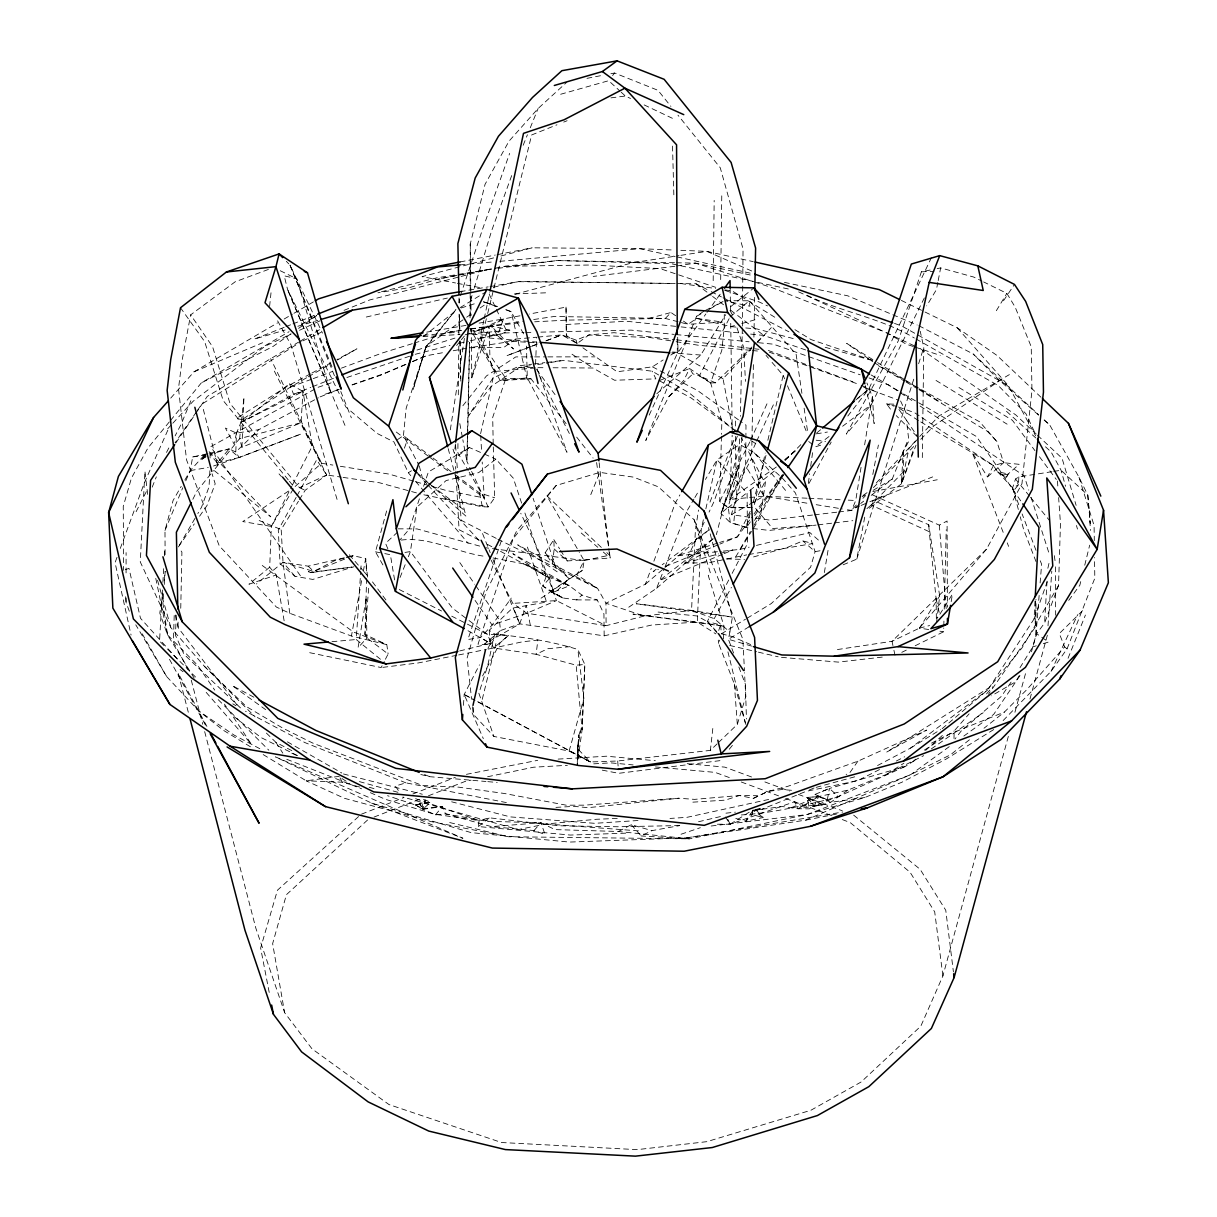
<?xml version="1.0" encoding="UTF-8"?>
<svg xmlns="http://www.w3.org/2000/svg" width="1217" height="1217" viewBox="0 0 1217 1217"><rect width="100%" height="100%" fill="white"/><g stroke="black" fill="none" stroke-linecap="round" stroke-linejoin="round"><path stroke-width="0.75" stroke-dasharray="5 3.75" d="M129.306 611.223L126.066 602.354L126.066 596.832M126.081 572.888L126.096 552.624M1031.453 651.795L1035.956 635.304L1035.986 599.388M576.873 343.3L566.346 335.39L566.027 307.125L529.228 314.062M457.942 443.566L457.881 452.937L468.241 470.629M724.298 314.321L724.206 327.616L721.848 350.161L710.652 382.929L721.864 421.265L721.514 434.317M458.307 394.825L458.809 344.168M458.9 334.781L459.098 314.153M742.34 327.966L740.408 416.32M742.37 326.08L743.039 249.013L720.266 167.779L677.96 115.159M749.581 517.24L731.356 514.654L745.641 465.974L745.869 440.022M745.884 438.166L745.991 425.189L739.921 420.854M713.192 280.671L714.181 200.425M720.677 279.591L721.772 195.42M1035.5 601.015L1035.165 627.287L988.432 694.314M922.319 457.607L923.779 347.484L920.25 331.267M469.671 342.327L467.739 434.88M470.142 315.888L470.264 243.978L485.051 184.315L509.025 141.142L538.127 108.48L566.742 82.269M806.871 503.169L763.972 496.186L751.604 458.566L751.923 441.497M751.969 439.611L753.399 363.731M753.916 337.185L754.662 297.344M467.495 432.963L466.872 461.289L470.812 469.732M467.541 431.077L469.503 342.312M470.036 317.774L470.416 300.766L472.044 295.396M953.991 738.491L954.158 730.945L969.097 713.862M659.082 380.602L691.18 397.989L735.327 430.788L735.616 419.622M915.184 645.755L943.647 631.76L943.738 627.972M943.799 626.086L943.981 618.54M944.225 609.093L946.233 529.76M366.621 578.501L364.933 634.483L366.956 637.967L388.117 653.985L385.028 660.01M721.453 436.188L719.703 501.45L728.085 507.717L749.566 507.672M174.198 615.498L173.407 642.059L188.878 670.963M241.94 447.278L243.963 397.046L239.643 438.592L241.94 447.278L301.055 422.74L302.972 391.494L312.358 445.878L321.577 463.266L332.834 465.077M577.284 761.933L578.881 735.068L581.3 727.796L577.497 748.653L577.177 765.341L582.106 729.774L584.829 664.497L577.847 649.467C550.997 641.1 522.671 636.947 494.695 634.103L489.234 630.269L512.494 608.12L546.6 602.019L527.387 547.072M1019.968 667.707L1032.792 646.881L1036.671 633.692L1044.597 622.998L1058.547 585.483L1060.463 523.477L1058.638 497.616M467.678 436.766L466.872 461.289L462.84 439.748M306.593 377.772L290.361 387.112L242.137 419.606L236.463 433.115L235.809 452.024L239.14 457.501L301.055 433.997L239.14 457.501L213.492 466.005M1047.046 581.133L1044.597 622.998M807.038 498.209L763.972 496.186L729.896 499.396L732.178 435.214M732.238 433.328L730.687 320.208M176.237 615.239L175.476 635.289L183.995 654.274L241.909 709.237M739.586 438.881L738.536 467.069L728.085 507.717L748.333 491.683M747.116 618.221L771.198 603.617L810.598 567.244L815.086 551.651L795.477 493.037L782.318 478.083L754.403 452.922L739.723 444.433L716.387 534.628M535.571 364.309L536.621 337.185M723.507 638.788L724.009 626.177L708.233 575.458L710.743 574.12L694.116 519.705L658.443 486.891L633.585 477.14L599.814 472.394L556.169 485.477L517.042 530.277L486.055 591.797L467.115 657.986L471.603 699.227M284.139 620.792L276.213 574.987L269.687 567.244L271.345 526.429L291.852 486.161M733.623 653.118L728.39 639.275L729.881 631.988L714.212 618.647L691.545 610.386L695.379 530.46L698.482 510.029M717.117 743.876L710.378 750.372L617.704 761.005L590.397 761.948L569.115 751.072L493.904 736.452L473.246 714.227L473.596 706.742M1018.842 476.881L1018.446 484.853L1013.32 491.12L1012.62 487.85L1015.51 479.011L1018.842 476.881L1051.899 471.694M180.755 608.272L181.911 552.168L179.264 548.228M209.872 470.72L209.035 486.861L201.535 507.185L197.823 513.544M942.156 728.648L987.839 689.826L1034.07 618.966L1035.058 600.27M898.952 409.49L906.467 420.215L908.901 441.01L903.181 451.598L901.386 483.894L867.538 509.527M162.439 589.971L159.549 641.07L166.212 647.733M162.88 582.411L163.732 567.259M164.371 555.91L164.706 550.236M577.74 754.996L578.881 735.068L577.497 748.653L590.397 761.948L472.5 698.938L590.397 761.948L577.74 754.996L578.045 745.017M380.449 659.264L356.246 639.518L360.704 571.564M360.825 569.678L361.069 565.905M1048.004 625.827L1051.792 571.153M463.434 705.373L464.194 694.496L479.468 664.832M163.565 593.85L162.895 603.221L167.535 634.924L194.203 678.158M164.249 584.479L165.193 571.351L163.976 582.258M204.669 731.615L255.874 928.297L284.672 1012.742L312.008 1048.841L388.984 1104.549L501.541 1142.52L637.191 1149.639L706.818 1141.668L810.811 1110.3L861.134 1081.989L920.828 1026.144L942.901 975.912L1008.923 734.262M1035.956 635.304L1039.242 594.155M1040.124 582.928L1041.63 564.216L1038.816 557.295M368.675 588.252L364.933 634.483L386.808 644.645L388.117 653.985M742.02 437.466L733.699 523.462L748.805 528.072L730.291 522.656L720.951 513.407L738.536 467.069L720.951 513.407L728.238 507.17L753.156 507.626M269.596 306.456L271.33 289.692M712.812 728.481L710.378 750.372L712.766 752.943M162.743 593.151L159.792 613.109L167.535 634.924L197.55 665.212L214.74 690.115M455.432 444.007L454.382 453.348L452.055 446.274M552.503 563.76L554.176 548.943L553.841 539.633L545.125 552.868L552.503 563.76L569.115 578.623L557.401 590.519L550.495 591.401L542.721 586.031L546.311 576.113L494.087 547.863M936.618 621.963L939.676 595.965L928.723 524.74L873.258 500.339L868.056 502.515M625.69 833.173L570.256 835.06L478.372 826.541L479.102 820.577L489.371 817.824L559.105 825.78L617.84 826.754L682.524 825.522M808.347 483.21L809.64 473.824M810.689 466.294L813.032 449.377M765.508 481.719L760.412 517.058L752.486 529.806M450.32 429.814L464.864 335.466L461.334 339.756M541.078 598.186L582.624 570.164L584.13 560.596L580.387 554.1M838.589 511.977L851.641 510.455L855.718 500.491L861.377 465.274M864.633 444.874L872.361 396.681L866.915 382.99M824.365 572.568L828.214 549.293M951.192 601.624L952.424 594.155L937.729 617.658M729.881 631.988L732.375 617.125L708.507 527.57M185.775 480.852L190.278 470.583L192.636 456.968L207.24 453.743M313.56 572.249L310.731 572.34L351.911 567.076L313.56 572.249C302.425 569.51 312.176 574.454 313.697 571.427L334.173 560.9L344.502 558.086M262.233 565.464L353.371 631.988L386.808 644.645L351.439 636.004L361.951 578.744M363.305 571.366L365.678 558.436L353.097 555.743L308.16 566.164L283.013 562.33L256.407 583.993M268.394 269.444L235.185 281.781L190.643 314.868L181.987 361.008L178.488 388.466L186.536 459.859L219.243 545.794L276.396 607.055L289.768 613.292L351.439 636.004M741.366 814.949C770.376 813.169 799.143 806.688 827.332 799.691L829.431 788.464L905.311 766.467L916.036 759.575M843.122 564.794L856.768 559.135L864.785 516.799M872.802 474.478L878.385 445.026M937.835 282.374L936.436 289.616L926.685 305.847M938.201 280.564L940.65 267.907L973.706 277.05L981.997 281.127M903.181 451.598L903.835 471.435L901.386 483.894L916.005 445.163M754.464 504.523L765.174 453.12M767.851 440.265L783.185 375.368L769.722 359.684M480.593 433.678L494.574 371.504L480.243 337.246L483.788 320.558M484.183 318.702L489.69 292.765M236.463 433.115L234.075 444.053L225.388 428.065L236.463 433.115L258.78 429.677L318.413 397.792M494.695 634.103L487.515 666.429L478.859 693.203L493.904 736.452M703.365 519.75L701.296 528.832L697.311 622.07L715.809 633.874M705.845 508.843L717.011 459.783L739.723 444.433M1047.852 568.263L1049.526 560.976M482.267 699.349L495.912 643.565M1080.726 581.604L1079.829 585.255L1067.492 602.05M1084.743 565.22L1089.671 545.17M471.238 328.864L471.785 377.909L487.211 315.34M487.667 313.499L531.646 134.965L556.975 124.803M165.116 554.633L164.98 530.475L173.073 500.506L181.227 486.328M382.899 564.916L375.475 551.818L386.626 510.957M1029.978 699.03L1047.35 635.244M750.144 513.391L746.158 527.98L750.417 521.789M753.14 502.438L766.132 455.021M1014.932 712.28L1026.448 670.126M569.115 751.072L583.871 698.436L577.847 649.467M745.641 724.252L734.368 684.076L718.593 643.382L719.536 640.188M425.539 348.138L413.065 389.775L426.209 346.328L455.919 309.62L425.539 348.138L426.209 346.328L465.168 318.276M474.219 288.231L491.562 230.941L512.524 173.255M718.456 742.568L737.319 724.389L745.732 696.809L744.545 672.697M993.741 729.546L945.913 759.225L901.888 782.242L864.8 797.515L806.901 814.599L689.583 838.848L618.51 831.485L554.952 829.598L540.896 822.738L487.028 821.323L445.483 813.838L435.427 814.873L422.786 809.275L425.631 800.117L420.276 798.611M856.768 559.135L914.043 378.228M918.622 363.761L923.779 347.484M426.209 346.328L406.189 408.106L403.435 435.58L418.405 464.209M460.422 295.594L482.936 228.111L509.664 153.372M471.785 377.909L489.173 325.943L489.858 355.014L505.831 378.411L492.702 417.37L493.235 445.163M419.393 498.833L409.186 529.289L399.602 540.318M423.592 486.298L428.384 471.968L469.321 447.521L482.601 453.317M930.153 270.037L921.406 271.802L898.222 341.003L846.347 434.089L871.342 404.576L924.95 296.72M501.282 540.972L467.876 639.518L480.624 637.51L492.124 625.051L511.231 598.079M728.709 580.037L707.305 621.598L720.601 624.96L717.65 633.57L707.305 621.598L697.006 615.969L656.602 611.908M1034.07 618.966L1047.168 581.863M404.394 448.221L407.68 439.002L403.435 435.58L395.358 441.086M520.024 315.796L503.458 318.93L497.525 335.649L513.468 348.975L491.12 325.943L477.612 330.37L470.097 331.054M912.993 451.127L901.386 483.894L909.053 448.343L918.652 438.12L896.26 415.621M737.319 436.188L713.877 501.876L709.055 512.083M117.015 557.325L115.052 562.665L131.071 635.046M120.285 548.426L144.473 482.556L168.737 428.141M491.136 560.2L512.798 603.389L526.809 613.231L606.096 625.675L605.96 603.221L645.421 584.206L651.278 568.309M653.879 561.235L675.329 502.94L679.907 494.893M1003.127 720.57L1051.092 671.328L1067.05 648.889L1094.813 578.227L1094.524 557.523M709.983 502.134L734.977 437.253M628.763 607.222L656.632 588.237L664.269 568.826M664.954 567.076L687.164 510.608L693.903 499.137M400.058 577.466L405.58 563.654M408.349 556.762L410.418 551.575L416.899 507.246L446.091 480.563L478.692 472.622L495.882 459.128L513.315 478.175L521.652 503.214M152.186 487.15L156.324 476.851M871.174 495.38L892.213 479.133L908.171 439.443M1068.07 658.26L1085.412 615.072M164.98 530.475L182.778 487.698M590.777 494.619L599.814 472.394M523.158 145.264L527.433 134.752M530.277 127.755L538.127 108.48M703.867 311.187L696.58 316.268L645.755 440.524L668.848 396.666L683.848 380.328L689.583 368.508L710.652 382.929L715.55 382.807L751.954 346.997M190.856 400.743L181.181 424.201L175.142 435.823M942.901 975.912L934.702 911.898L910.103 872.27L850.272 822.631L840.612 818.919M749.839 441.999L719.703 501.45L728.238 507.17L730.291 522.656M750.585 440.311L767.973 401.61M649.209 415.103L677.321 353.356L705.875 313.956M866.915 508.63L871.144 505.009L873.258 500.339L932.648 476.912M776.34 467.024L729.896 499.396L755.894 442.866M756.67 441.163L774.788 401.762M753.46 810.4L782.364 806.536L798.063 808.742L809.29 808.849L814.219 806.08L818.63 796.587L847.899 790.137L886.63 774.316L923.657 755.651M1051.092 671.328L1077.73 614.631M704.217 522.276L684.912 563.106L708.887 562.71L746.721 554.876M931.522 257.426L868.755 389.09L846.91 417.203M192.834 499.289L196.941 491.06L213.553 470.644M750.174 511.338L737.441 536.849L719.886 544.09M754.418 502.819L764.595 482.404L741.259 437.724M136.121 511.688L147.835 488.702M292.704 484.488L312.358 445.878L301.055 422.74L239.643 438.592L214.74 469.199M309.696 652.692L381.18 667.555L384.268 661.516M599.16 462.749L609.519 555.195L584.13 560.596L576.843 574.774L597.593 588.404L605.96 603.221L644.082 616.076L691.545 610.386L732.375 617.125L636.278 603.769L691.545 610.386M487.941 648.357L490.481 643.413L480.624 637.51M732.132 573.39L747.557 543.451L747.086 493.174L717.011 459.783L705.464 479.452M166.516 452.405L169.954 445.772M482.571 675.937L500.263 642.667L508.63 635.32L487.226 634.194L466.932 623.895M729.135 318.671L699.334 375.901L692.884 373.862L689.583 368.508L658.884 380.784M729.896 499.396L751.604 458.566M920.782 421.949L972.368 452.8L987.489 476.897L993.483 465.624L1003.614 462.734L1019.146 464.316L1008.208 473.991L1006.231 477.49L997.56 471.724L993.483 465.624L920.676 416.777M808.97 483.438L831.181 442.106M837.418 649.559L892.031 641.313L919.428 628.124L986.47 549.217L1021.945 483.773L1031.955 390.596L1031.24 346.784L1015.191 307.171L1006.855 293.373L983.655 281.948M296.127 497.418L278.282 530.064L280.093 563.821L295.016 576.31L312.83 579.429L353.858 566.772M297.024 495.775L316.663 459.859L326.688 474.98L341.262 477.125M714.212 618.647L731.402 587.385M1008.208 473.991L1006.231 477.49L997.56 471.724L1008.208 473.991L1002.215 475.254M184.847 480.03L190.278 470.583L204.639 454.671M179.295 545.322L196.895 515.126M293.312 488.869L271.345 526.429L242.761 521.576L292.719 488.276M723.233 551.118L739.921 549.399L750.341 531.54M754.129 525.059L783.489 474.752M694.877 497.494L698.725 490.938M1058.547 585.483L1021.961 647.976L989.025 687.727L886.691 752.076L926.685 730.094L857.879 761.203L787.536 786.41L767.866 791.415L753.293 798.413L739.404 795.522L694.572 799.371L678.736 798.23L584.297 805.167L566.255 805.198L504.69 793.53L458.52 787.14L422.375 785.482L312.632 743.024L282.77 728.116L246.336 706.545L204.35 666.247L170.928 627.744L140.274 561.95L144.914 471.146L148.048 497.464M1019.237 675.678L1015.48 681.9L991.475 695.82M996.343 310.7L1006.855 293.373M289.768 613.292L283.013 562.33L281.188 529.578L298.439 501.267M299.397 499.7L305.148 490.268L326.688 474.98L273.019 368.447M656.754 393.791L700.749 355.029L725.728 314.701M735.631 556.899L751.497 531.403M928.738 629.524L919.428 628.124L939.676 595.965M754.555 520.435L783.946 474.234M1003.508 300.736L1014.476 284.428M175.765 443.064L194.659 415.058M195.709 413.506L207.255 396.392L298.5 342.175M1011.084 682.128L1001.5 696.23L961.156 731.037L954.98 739.038M1019.983 675.602L993.665 714.409L963.027 736.65M196.363 411.985L175.05 442.79M197.428 410.433L201.657 404.257L301.192 341.627M205.932 456.831L201.794 459.357L205.217 455.082M754.692 515.597L784.585 472.242M178.382 546.92L194.294 523.888M199.603 516.206L207.042 505.466L215.181 483.818L212.108 473.809M417.583 804.437L419.667 803.905L422.786 809.275L422.101 802.885L430.575 802.307L422.786 809.275L415.484 804.985L387.538 795.69M857.879 761.203L849.603 773.008L846.119 774.468M556.169 485.477L513.285 538.462L478.007 644.189L490.36 644.812L500.552 630.512L519.705 623.865L604.164 635.837L651.551 625.066L697.311 622.07L724.009 626.177L632.946 614.083L697.311 622.07M493.281 447.019L494.695 497.783L488.139 506.911L482.388 506.804L422.299 494.482M749.596 520.07L737.441 536.849L719.627 542.463M754.008 513.954L782.714 474.28M706.971 312.434L721.24 292.734M612.592 75.576L614.57 73.005L657.986 90.317L670.917 106.396M462.871 405.748L486.45 375.947L515.81 356.9L532.757 356.885M729.242 749.261L733.881 743.572M169.315 421.919L147.957 447.962L131.421 478.129L123.252 506.439L123.647 570.362M170.502 420.473L201.353 382.853L289.083 331.693M456.634 345.506L460.163 341.201M217.402 463.068L239.14 457.501L229.161 448.906L210.054 454.321L217.402 463.068L229.161 448.906L235.809 452.024L258.78 429.677M435.427 814.873L442.471 806.552L445.483 813.838L491.44 826.632L534.004 830.557L545.064 834.466L540.896 822.738L491.44 826.632M986.515 693.918L992.737 686.814M170.73 398.111L194.005 371.809L277.582 322.87M534.004 830.557L540.896 822.738M1082.598 610.675L1059.322 633.57L1064.616 646.851L1027.087 689.354L1004.421 712.051L984.021 728.222M167.733 428.719L171.551 424.596M172.829 423.227L193.184 401.214L265.23 346.084L290.939 334.234M876.24 482.951L918.455 437.846M919.733 436.477L938.931 415.971L1009.38 374.608M732.451 427.654L723.02 378.746L751.741 348.366M756.959 342.844L771.319 327.647M675.663 315.735L670.978 312.51L665.319 318.443L566.666 320.117L534.689 321.805M936.345 618.495L936.132 598.962L929.256 531.707L871.144 505.009L903.835 471.435M856.357 505.055L852.417 509.071L859.354 506.166M862.929 498.346L865.546 495.654M873.441 487.606L915.488 444.677M920.752 439.307L933.895 425.889L1002.093 378.959M785.011 460.635L802.094 443.368M757.339 341.688L764.078 335.055M986.47 549.217L892.031 641.313L893.552 648.478M668.848 396.666L692.884 373.862M397.655 532.057L385.53 543.33L388.984 551.453M367.549 820.015L286.406 894.693L272.638 943.631L284.595 1012.574M358.574 816.561L277.43 890.236L260.636 948.043L269.87 995.856M912.978 761.705L915.777 759.21M925.559 750.463L945.122 732.999M987.489 476.897L1003.614 462.734L996.86 441.436L979.746 421.888L915.275 386.169M656.632 588.237L713.086 538.903M604.164 635.837L603.936 613.9L597.258 599.966L582.03 595.098L569.343 585.773L546.311 576.113L549.552 578.379L553.081 590.154L550.495 591.401L582.624 570.164M784.828 459.722L797.561 448.769M645.421 584.206L663.813 568.461M665.227 567.244L709.07 529.699L662.215 564.764M493.068 557.964L525.79 564.292L549.552 578.379L542.721 586.031L562.862 597.958L550.921 591.614L562.862 597.958L576.417 599.89L582.03 595.098M488.123 649.087L493.63 647.992L508.63 635.32M784.995 459.722L795.112 451.203M816.759 432.933L821.095 429.282M855.749 400.058L868.755 389.09L855.916 399.769M730.017 316.998L749.322 300.782L796.131 354.36L801.912 393.319M717.376 824.213L730.139 824.228L794.579 801.744L798.063 808.742L818.63 796.587L827.332 799.691L838.361 796.542L905.311 766.467M871.144 505.009L881.96 496.034M269.687 567.244L248.922 584.236L276.213 574.987M242.7 421.538L289.448 383.705L303.048 391.448L242.7 421.538L293.601 394.338L310.807 387.402M730.717 306.638L753.962 287.866M423.379 336.516L457.06 309.757M749.778 490.542L775.807 469.929M478.372 826.541L489.371 817.824M969.432 739.784L950.477 754.799L909.707 775.062L806.901 814.599L707.731 826.419M712.934 538.766L659.462 580.555L722.366 554.374M859.156 504.659L851.641 510.455L844.172 509.238M860.662 503.488L863.659 501.176M829.02 436.523L815.405 446.791L822.418 444.707M842.62 426.254L871.342 404.576M877.548 765.539L910.499 748.12L987.839 689.826M656.161 569.297L653.133 571.549L658.412 569.389M469.321 447.521L455.112 457.835L455.736 469.184M949.245 746.66L910.94 774.468L805.806 820.121L686.616 837.859L569.404 842.073L471.162 832.626L371.687 803.159L275.514 756.883L462.916 838.27L371.687 803.159M537.868 337.079L561.767 334.903L577.086 343.529L588.937 334.964L614.022 332.697L674.598 339.649M847.899 790.137L830.679 802.322L822.418 804.848L798.063 808.742M291.015 333.732L272.897 346.541L201.353 382.853M298.576 328.392L316.694 315.583L298.819 326.004M683.452 321.105L688.122 324.33L722.579 322.064L696.611 318.398L688.122 324.33L681.109 322.52M515.795 339.071L503.732 347.484L469.412 347.743L503.747 342.585L515.795 339.071L536.028 337.246M931.294 748.927L983.184 712.736M862.944 495.517L867.28 492.52M466.674 317.196L471.146 314.123M480.076 307.992L487.515 302.866L497.631 306.638M530.201 365.754L518.99 367.564L491.242 386.367L468.347 416.001L492.961 377.97L520.45 365.602L531.753 364.233M886.63 774.316L903.896 763.211M924.312 750.113L954.158 730.945M582.897 347.819L617.141 371.809L652.418 366.804L663.143 359.958M670.795 355.075L678.462 350.177M725.393 816.987L730.139 824.228L751.65 810.628M344.974 425.387L287.562 289.463L330.872 392.498L296.781 278.83L284.2 275.803L287.562 289.463L345.871 407.01L377.133 433.435L394.004 441.999L408.303 472.759L411.437 470.796M910.499 748.12L940.574 729.622M460.132 307.612L486.024 291.821M720.601 624.96L721.422 633.798L745.504 619.194M749.2 626.709L728.39 639.275L751.558 646.075M300.143 341.201L321.318 328.62M284.139 319.021L292.339 314.229M293.966 313.271L313.636 301.755M862.077 496.779L865.241 494.923M873.182 490.284L892.213 479.133M308.22 376.829L330.948 363.761M337.444 360.019L356.931 348.823L336.942 359.578M479.133 323.113L503.458 318.93L491.12 325.943L463.966 335.253M731.356 514.654L747.664 505.42M749.292 504.492L763.972 496.186L745.641 465.974M696.58 316.268L701.54 313.53M709.785 308.951L724.647 300.705L749.322 300.782L749.9 306.228L726.458 301.101M314.807 389.105L210.663 446.7L301.253 577.025M203.224 458.003L205.947 456.527M310.289 373.923L286.969 386.474L236.296 418.572L242.137 419.606M311.963 373.026L330.279 363.168M320.071 396.894L339.315 389.242M618.51 831.485L631.273 824.7L651.932 830.633L679.725 825.613M872.437 494.847L939.311 525.151L947.085 521.013L947.389 607.177M708.385 550.905L684.912 563.106L718.638 553.887M326.688 474.98L299.504 487.728L230.028 403.512L212.579 346.723L190.643 314.868M879.511 769.57L857.711 780.66L805.943 791.4L761.827 809.29L752.395 810.309M896.29 761.036L904.672 756.776M931.507 743.115L948.271 734.596L1004.421 712.051M705.464 310.381L723.05 301.512M756.548 810.568L763.287 817.52L745.58 821.247L752.121 814.645L753.019 810.248L756.548 810.568L761.903 807.89L753.019 810.248L745.58 821.247L735.418 818.341M631.273 824.7L641.131 835.957L651.932 830.633M901.782 652.342L906.802 649.878M753.293 798.413L767.866 791.415L781.77 789.544L794.792 790.548M302.85 340.866L321.075 332.378M299.504 330.294L320.071 320.801M552.777 590.367L550.495 591.401M503.458 318.93L477.612 330.37L497.525 335.649L509.923 330.142L491.12 325.943L497.525 335.649L467.587 334.112M405.824 364.491L380.343 375.353L350.024 385.713M412.624 361.586L426.209 355.79L446 352.093M194.005 371.809L262.613 342.722M748.561 554.526L812.865 543.558L802.824 540.896L787.399 547.407L751.65 557.462M809.427 789.924L814.675 787.718M405.854 364.309L382.123 374.258L350.024 385.5M412.639 361.464L426.209 355.79M861.104 505.435L866.306 503.245M724.115 553.644L732.847 550.008L720.418 553.4M864.8 797.515L830.679 802.322L814.949 794.442L829.431 788.464L838.361 796.542L817.93 804.498M665.44 566.498L718.121 544.805M822.19 791.446L829.431 788.464M344.031 310.35L369.618 299.99L459.311 276.898M554.054 591.964L569.343 585.773L512.859 553.689L546.083 576.539L524.04 510.364M791.43 807.601L818.63 796.587L807.175 797.424L809.29 808.849M312.526 386.717L334.903 377.711M546.433 340.577L561.767 334.903L576.158 340.121L588.937 334.964L650.517 337.641L674.279 341.414M563.73 122.08L567.107 120.726M295.016 576.31L283.013 562.33L313.697 571.427L347.956 557.782M349.675 557.112L353.097 555.743L346.221 557.614M284.17 327.343L254.231 339.132L285.097 330.035M285.934 326.643L291.213 324.559M292.978 323.874L315.872 314.853M361.54 814.143L404.014 797.47M412.867 794.001L455.341 777.328M374.045 817.063L421.447 798.519M428.46 795.781L465.396 781.329L471.07 780.158M125.427 569.678L128.972 568.324L140.487 618.266L179.629 661.637M530.901 346.51L506.744 355.744L538.69 343.65M532.635 345.856L537.808 343.879M545.794 340.958L561.767 334.903M290.361 387.112L311.476 379.263M313.241 378.609L332.606 371.413M341.414 368.142L381.895 353.113L412.38 343.65M325.045 394.247L339.315 389.364M318.109 387.28L334.295 381.788M346.891 377.513L413.445 354.908M415.24 354.299L449.986 345.415M681.033 834.238L700.368 827.682M461.137 307.977L476.79 303.033M422.786 809.275L442.471 806.552L423.181 808.697L415.484 804.985L422.101 802.885M416.99 350.04L454.93 338.098M717.847 543.025L676.865 555.91L721.377 551.316M414.176 343.088L450.047 331.967L461.197 330.309M506.378 802.581L405.854 782.835L395.327 786.091L399.632 792.343M1032.792 646.881L1036.291 645.801M1043.273 643.656L1048.506 642.044L1036.671 633.692M303.048 391.448L293.601 394.338L289.448 383.705M674.522 262.735L556.975 260.56L504.812 266.295L438.196 279.028L409.718 287.531L377.939 292.78M297.815 326.278L317.789 320.39M560.657 94.257L608.667 80.702L619.818 90.925M696.611 318.398L730.885 326.628L734.505 325.608M741.731 323.555L758.008 318.945M816.151 787.369L857.772 775.99M515.08 294.255L632.688 262.735L679.04 255.616M648.494 318.519L670.978 312.51M493.615 257.898L422.04 276.655L455.538 282.983M500.963 255.981L532.164 247.812L639.929 248.694L673.381 250.017M461.137 276.426L486.77 269.824L496.004 268.607M415.484 804.985L430.575 802.307L425.631 800.117L419.667 803.905L423.181 808.697M644.082 616.076L606.096 625.675L556.443 600.605L512.798 603.389M919.428 628.124L929.605 625.553M381.438 291.745L436.994 277.811L486.77 269.824L438.196 279.028M459.691 650.943L490.481 643.413L465.928 629.554M739.921 549.399L749.124 547.178M756.472 545.399L809.807 532.544L820.943 542.28M698.543 821.734L723.476 815.846M366.302 317.029L447.339 298.059M493.387 287.273L517.347 281.675L675.039 283.439M459.189 343.331L468.393 341.262M470.234 340.836L505.177 332.926L523.979 332.515M209.065 453.332L229.161 448.906M768.672 799.447L686.951 817.337L670.004 818.433M469.032 620.548L487.226 634.194L493.63 647.992L522.656 641.77L537.868 640.096L536.104 654.305L576.158 665.167L584.829 664.497L582.106 729.774L576.158 665.167M466.415 774.347L537.701 760.321M487.621 776.735L533.578 767.212L567.396 765.31M937.151 268.622L940.65 267.907M617.232 818.433L596.543 819.269L546.235 823.97L518.214 829.583L402.873 797.029M456.831 655.294L418.176 662.961L381.18 667.555M458.672 654.929L486.283 649.452M805.806 820.121L839.198 813.519M460.193 261.929L495.258 255.053M497.099 254.688L532.164 247.812M586.974 78.344L601.7 75.5M610.888 73.72L614.57 73.005M453.211 350.755L467.602 348.077M872.802 491.516L937.242 479.772M820.015 550.769L815.086 551.651L802.824 540.896M190.278 470.583L208.259 467.45M460.239 291.669L488.154 286.877M490.025 286.558L519.796 281.446L675.192 283.515M426.756 332.135L466.05 325.38M816.379 433.845L827.393 432.035M686.616 837.859L842.833 812.013M537.655 364.552L548.867 362.757M550.723 362.453L563.79 360.354L652.221 371.215L658.656 374.988M404.942 552.427L410.418 551.575L452.344 608.028L467.511 619.407M1053.739 471.405L1061.087 470.249L1087.8 495.136L1090.28 523.416L1087.8 495.136L1079.007 477.231L1049.784 425.068L1044.201 419.895M674.887 266.28L593.196 276.426M676.743 265.991L695.379 263.115L752.882 275.559M680.896 255.342L706.849 251.356L753.217 261.64M192.636 456.968L208.32 454.58M814.219 806.08L822.418 804.848L807.175 797.424L814.219 806.08L807.175 797.424M470.492 328.925L522.549 321.182M533.715 319.523L554.161 316.481L665.319 318.443L679.36 322.064M401.306 540.074C429.662 536.53 456.253 552.229 483.97 556.215M450.047 331.967L461.334 330.37M470.736 329.031L521.53 322.505M339.269 776.324L306.197 780.812L263.176 754.57M497.844 268.364L556.975 260.56L670.795 263.617L791.309 289.616M610.964 97.862L625.386 96.037L630.512 98.471M719.947 760.655L618.677 773.312L600.635 769.844M533.639 364.005L544.942 362.636M546.829 362.407L563.79 360.354M752.532 528.497L769.296 530.414L816.105 525.09M817.946 524.862L832.626 523.097M834.466 522.884L852.813 520.663M812.5 515.05L769.616 520.07L751.391 517.499M814.356 514.821L836.733 512.205M882.264 657.104L838.3 662.109L779.945 657.226M725.956 813.169L735.403 812.15M555.941 807.373L574.013 806.369L588.085 807.662L678.736 798.23M469.427 333.945L509.923 330.142M550.921 591.614L562.862 597.958M423.136 335.344L458.824 332.089M570.225 646.653L547.817 648.707L536.104 654.305L493.63 647.992M460.117 264.91L492.292 262.005M499.852 261.336L639.929 248.694L675.116 256.483M331.982 641.678L356.246 639.518M535.434 367.914L494.574 371.504L469.61 327.951M812.439 525.531L772.643 528.528L754.936 507.656M812.895 797.013L818.63 796.587M554.176 548.943L567.244 560.946L610.234 558.01L608.896 548.654M822.418 804.848L800.953 806.339L794.579 801.744M637.997 820.517L594.687 823.316L510.319 816.896L451.644 801.805M692.884 802.155L725.347 800.132L739.404 795.522L757.628 795.72M558.131 759.104L606.538 756.198L655.37 760.716M593.713 763.835L610.721 762.876L633.129 764.915M565.996 324.483L626.694 321.273L679.284 326.719M422.877 336.546L460.132 334.523M514.365 293.951L548.365 292.734M921.406 271.802L933.88 271.376M525.866 332.469L533.381 332.302M540.896 332.135L631.121 330.126L674.188 334.386M504.812 266.295L590.701 265.002L659.979 268.592L715.779 287.349M534.643 356.885L545.946 356.885M547.833 356.885L594.93 356.855M576.417 599.89L597.258 599.966M398.202 528.832L417.005 528.908L482.221 546.783M518.99 367.564L536.058 367.656M537.944 367.671L545.535 367.717M553.111 367.762L592.907 368.006L614.539 380.236L655.872 378.867L652.221 371.215M359.654 787.049L342.251 782.196L306.197 780.812L344.335 798.276L431.259 821.642L508.326 836.748L689.583 838.848L641.131 835.957M677.093 283.546L696.048 283.789L709.541 290.772M676.424 262.766L695.379 263.115L752.684 281.462M726.519 558.892L744.5 559.47M680.82 250.322L706.849 251.356L753.688 271.863M893.841 404.166L886.63 403.892L892.304 411.65M808.909 498.301L840.749 499.791M848.234 500.141L855.718 500.491M511.688 341.368L537.975 342.859M700.749 355.029L671.693 352.915M672.469 351.987L678.067 352.398L677.656 337.261M546.235 823.97L639.244 830.922M480.243 337.246L536.514 342.053M420.808 774.499L429.723 776.689L485.963 781.481M487.834 781.649L497.205 782.455M730.885 326.628L738.339 327.297M745.778 327.966L756.959 328.955L796.374 339.391M676.485 339.832L758.982 349.294M687.225 763.652L724.845 767.136L752.562 777.359M655.461 766.953L715.109 772.384L732.421 778.697M676.059 334.569L749.079 341.779M758.45 342.707L773.419 344.183L860.191 374.821M750.585 350.344L698.041 345.187L676.104 341.703M752.456 350.526L759.971 351.272M681.155 326.901L743.146 333.321M750.646 334.097L763.804 335.451L806.415 350.222M816.196 440.219L825.567 441.406M584.13 560.596L485.842 547.787M680.744 283.515L715.611 288.535M724.784 289.859L732.132 290.924L777.207 318.732M343.088 477.399L379.521 482.769L409.825 491.075M939.92 631.197L943.647 631.76M340.334 466.278L389.136 474.113L414.145 481.293M816.196 504.69L842.316 508.934M444.753 498.833L488.139 506.911L471.603 471.42M457.394 283.348L481.582 287.912M375.475 551.818L382.914 553.263M384.785 553.613L390.368 554.693L394.673 580.463M784.417 282.374L847.747 295.822L891.118 314.047M676.971 256.893L752.897 273.719M729.728 645.451L756.624 651.764M758.419 652.175L778.15 656.8M449.697 822.555L508.326 836.748M896.807 406.432L886.63 403.892L893.263 406.448M721.422 633.798L732.117 636.537L750.904 644.66M343.468 773.966L422.314 794.245M359.411 781.618L398.887 792.571M483.377 301.755L487.515 302.866M411.605 491.562L420.519 493.996M825.202 347.271L872.33 360.536M415.94 481.795L430.225 485.902M432.02 486.404L446.304 490.512L484.244 497.966L482.206 462.034M369.192 787.232L376.281 789.301M754.479 282.04L772.384 287.76L884.972 332.089M455.523 474.919L479.437 492.885L494.695 497.783M913.389 346.541L906.239 344.183L886.721 332.773M915.184 347.134L940.239 355.394M724.784 290.376L758.997 301.877L767.562 305.908M872.437 360.369L811.009 339.573L793.301 328.651M415.59 798.702L479.102 820.577L434.347 814.203L385.089 799.204L369.998 792.526M898.572 407.041L914.484 412.624L919.124 415.742M894.51 323.418L901.675 325.943L1008.452 385.713L1035.606 435.823M869.044 377.939L888.516 384.815L913.754 401.747M483.712 301.983L497.418 306.821M769.342 352.185L859.537 384.618M863.583 387.128L898.831 400.332M768.323 350.481L807.114 364.857M808.879 365.511L852.95 381.849M764.885 781.938L789.514 791.111M798.306 794.397L842.301 810.781M741.29 781.999L778.53 795.842M785.634 798.474L831.743 815.618M286.756 759.286L361.616 788.814M405.854 782.835L304.995 742.629L245.515 711.26M424.474 774.544L429.723 776.689M259.175 520.511L281.188 529.578M892.852 314.777L917.131 324.985M918.865 325.715L973.128 353.964L1038.633 414.723M861.195 385.317L876.012 391.555M814.949 794.442L827.332 799.691M715.55 382.807L699.334 375.901L710.652 382.929M484.26 454.047L495.882 459.128M807.023 295.275C841.692 312.206 881.184 317.972 914.332 338.022M299.504 487.728L305.148 490.268M291.821 753.186L298.682 756.289M798.671 291.867L916.857 347.028M644.158 104.921L673.153 118.657M901.341 300.401L923.353 311.187M925.042 312.024L957.231 327.784L997.088 355.531L1041.007 397.274M280.245 270.737L296.781 278.83M525.79 564.292L569.343 585.773M297.572 755.651L260.879 737.472L231.945 715.003L224.415 704.111M399.298 589.545L441.573 611.01M451.72 616.167L465.244 623.043M711.23 291.654L721.362 296.887M723.05 297.754L788.875 331.769M496.217 538.355L461.197 520.283L457.82 475.284M497.89 539.222L597.593 588.404L517.697 544.836L557.203 571.807L533.122 498.301M479.072 540.089L459.068 529.714L455.843 471.07M487.424 544.41L492.429 547.011M266.386 733.075L275.894 742.34L292.567 751.041M652.418 366.804L697.447 390.474L738.415 419.774M259.814 748.698L233.907 734.977L198.919 711.108L166.699 676.591L135.756 624.808M464.194 694.496L470.873 698.056L464.194 694.496L483.316 738.643M253.881 697.204L232.112 685.521L265.656 709.648M874.293 362.788L902.04 378.852M903.699 379.765L913.617 385.257M723.02 378.746L677.321 353.356L677.276 338.189M915.975 338.95L998.275 385.561L1026.007 413.826L1035.682 434.499M287.41 741.853L341.81 773.023M232.782 703.852L235.961 705.708M871.174 374.973L901.964 392.969M903.577 393.912L976.506 436.553L1021.717 502.302M660.268 375.931L689.187 392.908L735.327 430.788M878.902 366.028L904.535 381.134M906.133 382.077L917.359 388.679M918.957 389.623L987.383 431.305L996.86 441.436M899.5 408.38L919.17 420.991M993.483 465.624L972.368 452.8L1003.827 534.02M250.428 746.782L223.335 730.261L198.919 711.108M958.996 387.523L1012.407 420.291L1034.937 450.64M936.025 380.449L1007.113 424.17M872.863 359.654L846.652 343.361L872.756 361.708M877.548 362.575L904.687 379.689M906.285 380.693L917.451 387.736M919.048 388.74L941.395 402.842M341.931 778.515L349.887 783.626M572.02 354.208L592.907 368.006M920.067 405.991L1024.166 475.847L1028.776 490.162M920.28 348.625L1015.799 414.936L1036.199 434.043M751.558 440.797L757.674 445.103M180.086 669.533L183.098 671.723M428.201 456.132L395.616 431.548M429.723 457.257L449.408 471.968M455.462 476.486L484.244 497.966L469.184 472.242M407.68 439.002L431.594 456.968M433.1 458.079L454.032 473.809M429.936 484.305L422.603 478.783L419.287 465.898M431.411 485.416L465.183 510.866M696.048 283.789L711.093 295.275M712.599 296.431L724.647 305.604M730.672 310.198L763.804 335.451M808.712 441.512L812.728 444.677M853.665 815.147L920.098 869.273L945.761 910.255L953.413 971.896M214.405 470.69L270.752 516.814L208.229 450.701M1064.616 646.851L1067.05 648.889M581.224 533L597.806 547.285M603.328 552.062L610.234 558.01M1038.664 415.195L998.381 379.385L973.128 353.964M1044.216 420.139L1049.784 425.068M416.792 472.47L428.034 482.464M429.434 483.712L465.989 516.191L448.175 448.586M1006.505 411.316L1035.743 437.922M1045.494 446.791L1051.062 451.872L1061.087 470.249L1065.544 486.283M621.202 92.203L625.386 96.037M1037.553 435.306L1062.045 458.246L1076.132 505.359M601.335 547.422L546.768 495.684L579.459 552.472M606.796 552.594L609.519 555.195M308.16 566.164L313.697 571.427M204.35 666.247L255.068 716.828M167.535 649.057L195.526 677.017M218.193 699.638L268.851 750.22M286.345 261.336L288.748 263.815M707.305 621.598L717.285 632.186M997.56 471.724L1012.62 487.85L1019.587 506.987M545.125 552.868L569.115 578.623M417.827 474.143L426.802 483.864M428.095 485.248L479.422 540.835M957.231 327.784L1008.452 385.713M279.028 473.885L281.492 476.729M349.309 554.769L362.879 570.377M364.111 571.792L369.04 577.482M206.19 692.382L251.402 744.272L231.945 715.003M766.041 355.394L768.49 358.254M408.303 472.759L410.738 475.634M415.621 481.384L468.089 543.238M754.403 452.922L785.984 490.907M288.246 479.894L223.198 400.576L204.669 341.658L180.496 307.764M289.463 481.354L294.271 487.241L321.577 463.266L270.615 358.604M1029.491 496.08L1015.51 479.011L1018.446 484.853L1012.62 487.85L1018.355 509.558M1030.662 497.494L1049.297 520.252M566.118 423.653L530.962 378.761L527.28 377.833L500.217 380.602L471.968 327.206M576.675 437.131L593.09 458.079M175.431 614.996L178.169 627.729L237.574 705.693M1039.44 456.71L1056.326 479.468M372.508 581.909L387.021 601.472M536.545 369.436L556.701 396.894M475.071 600.407L492.124 625.051L526.809 613.231L556.443 600.605L537.747 548.806L520.77 513.27M459.813 562.589L474.767 584.266M475.832 585.803L499.335 619.879L500.552 630.512L484.412 644.158L519.705 623.865L526.292 605.245L530.308 625.006M906.467 420.215L917.633 436.629M275.894 742.34L282.8 753.125M553.841 539.633L559.577 548.761M560.535 550.282L567.244 560.946M142.206 633.829L166.699 676.591M523.614 333.854L511.11 311.658L504.37 309.148L511.11 311.658L528.072 383.142M277.613 320.847L290.969 344.852L337.794 501.845M730.002 310.457L732.68 315.34M169.498 659.295L205.703 725.53M206.905 726.412L178.108 672.986L189.076 715.246M538.918 374.653L570.301 435.306M340.015 777.8L342.251 782.196M727.796 819.345L730.139 824.228M334.416 375.688L289.965 265.047L322.475 333.123M489.234 294.21L495.608 307.688M496.399 309.377L507.55 332.986M900.58 401.002L906.269 413.278M783.185 375.368L784.615 378.837M787.475 385.759L807.54 434.271M289.965 265.047L333.26 369.907M694.116 519.705L742.887 639.305L744.454 670.841M1036.017 550.373L1022.113 513.939M482.54 533.548L490.208 552.624M492.991 559.561L519.705 623.865L514.259 609.747M340.775 391.494L351.363 417.827M1007.25 542.858L1008.604 546.387M1036.017 561.585L1023.619 529.456L1020.272 516.799M738.856 666.977L745.397 684.289L746.432 719.004M537.108 368.797L566.985 452.268L527.28 377.833L526.489 346.084M1079.007 477.231L1094.083 525.531L1094.296 540.591M737 327.875L743.785 347.59L745.443 381.377M1031.073 497.327L1049.45 554.648M553.081 590.154L553.476 591.432M157.525 580.235L170.928 627.744M1076.467 525.501L1077.456 529.06M576.158 340.121L577.086 343.529M191.267 680.151L202.752 724.267M203.315 409.368L218.36 468.073M727.933 651.856L745.321 722.472M865.272 385.591L874.186 423.622L872.361 396.681M936.132 598.962L939.889 615.361M893.932 650.274L895.073 655.644M479.437 492.885L482.388 506.804M155.776 578.379L167.535 634.924M459.813 423.592L462.506 437.953M804.118 408.167L807.708 432.294M1054.318 555.667L1055.382 563.136M596.604 462.566L608.637 546.783M472.424 706.727L473.246 714.227M367.549 577.071L365.678 558.436L366.728 574.759M718.273 640.112L718.593 643.382M939.311 525.151L946.233 609.108M617.704 761.005L618.403 769.783M928.723 524.74L929.256 531.707M489.234 630.269L490.36 644.812M125.64 596.71L126.066 602.354M455.569 445.285L457.683 473.413M734.368 684.076L737.319 724.389M1057.451 480.989L1057.969 488.382M1089.306 511.916L1090.432 530.445M480.7 435.564L481.658 452.587M672.529 146.086L673.899 197.2M459.037 297.952L459.144 303.581M459.387 314.838L459.737 331.724M459.935 341.11L460.817 382.397M459.57 316.161L459.843 331.298M460.026 340.76L460.741 378.593M178.062 622.115L178.169 627.729M730.154 288.155L730.55 312.663M735.403 436.371L735.981 475.436M566.027 307.125L566.346 335.39M470.264 243.978L471.085 315.659M1055.398 566.848L1055.671 615.254M210.054 454.321L210.054 457.988M459.235 299.139L459.205 302.896L459.235 299.139M366.043 599.053L358.087 647.657L366.956 637.967L366.043 599.053M753.019 810.248L752.121 814.645L763.287 817.52L753.019 810.248M205.004 455.021L201.794 459.357L205.019 455.021M505.831 378.411L500.217 380.602L530.962 378.761L505.831 378.411"/><path stroke-width="1.5" d="M754.814 289.752L755.605 248.025L731.098 162.409L664.117 79.288L617.065 60.85L561.889 70.692L532.514 97.451L498.453 136.258L475.193 178.017L457.881 243.522L458.946 294.195M1035.256 596.528L1038.938 527.357L1022.797 503.868M618.069 769.266L721.194 753.901L769.676 751.437L618.069 769.266L578.516 765.493L486.998 747.132L462.399 719.886L462.795 714.44M190.035 718.912L244.952 930.199L273.521 1014.446L301.603 1051.884L368.142 1101.887L428.749 1131.065L505.39 1149.578L635.472 1156.15L712.31 1147.525L817.383 1115.563L868.847 1086.659L931.37 1028.487L954.113 977.555L953.641 973.767M455.645 442.136L468.636 326.247L486.846 289.403L518.381 298.119L536.834 331.754L579.018 452.146L574.667 443.733M699.045 506.318L708.355 444.996L730.094 432.096L737.806 431.092L743.922 435.412M824.548 544.166L803.737 478.737L816.607 425.798L808.149 348.549L753.962 287.866L722.137 287.273L727.629 312.51L754.51 342.54L743.085 416.214L737 431.989M1042.391 398.583L1068.465 423.364L1103.545 510.242L1097.141 549.399L1025.444 667.372L903.455 761.051L819.726 783.718L704.263 825.354L561.28 810.05L373.71 791.902L309.939 760.093L191.388 677.793L133.398 618.951L108.632 512.585L118.399 476.44L153.57 417.492L168.281 400.88M950.568 605.351L947.45 624.032L897.963 646.623L834.223 656.191L781.846 654.974L753.338 646.607M773.221 612.227L849.466 557.873L870.17 440.143L825.111 545.946L814.888 572.994L773.221 612.227L749.2 626.709M395.434 591.386L402.553 554.435L396.316 528.817L392.924 499.67L379.795 548.319L395.434 591.386L464.301 628.641M490.071 290.909L523.493 133.353L564.125 119.753L624.929 88.187L683.771 114.641M849.466 557.873L916.021 342.494L929.195 282.39L939.737 255.631L977.814 265.854L1014.476 284.428L1025.657 301.405L1042.726 344.578L1043.456 392.193L1032.32 489.295L994.35 559.47L930.868 628.641L947.45 624.032L947.434 618.403M472.987 705.404L485.522 649.665M402.812 390.018L415.469 340.425L452.024 296.34L486.846 289.403M954.113 977.555L1026.494 711.778M767.638 449.56L788.616 372.965L754.51 342.54M416.533 472.744L413.978 469.975L388.649 426.133L415.484 344.122M396.316 528.817L418.8 463.358L471.8 430.712L492.322 443.429L521.956 464.225L531.951 494.71M722.137 287.273L684.745 309.361L636.887 442.182L642.272 430.346M227.077 746.934L325.502 806.628L492.353 848.066L684.152 851.231L810.552 826.297L867.006 808.012L943.038 776.781L1000.967 739.54L1059.748 678.995L1061.133 675.541M1059.748 678.995L1080.088 650.061L1108.368 582.73L1103.545 510.242M153.57 417.492L108.632 512.585L112.862 608.12L169.908 704.43L230.104 746.204L325.502 806.628M191.191 502.575L176.389 532.225L177.819 609.002M733.197 584.084L754.008 546.235L750.646 490.055M681.748 491.668L708.355 444.996M174.716 444.616L150.589 480.396L146.436 555.484L182.276 621.857L277.856 718.426L395.86 768.368L572.203 788.859L765.234 778.728L904.246 723.978L997.712 661.729L1052.781 565.966L1046.757 477.946L1097.141 549.399L1037.416 439.154M803.737 478.737L838.878 427.563M787.779 467.602L816.607 425.798L788.616 372.965M492.322 443.429L475.238 467.389L436.447 477.733L405.93 506.759M724.541 288.201L730.033 280.61L730.154 288.155M447.704 446.761L429.418 377.346L468.636 326.247L518.381 298.119L538.02 383.446M506.668 526.961L508.919 524.025M512.327 519.613L547.407 474.098L600.392 458.915L660.527 470.355L704.126 511.125L754.601 637.434L757.446 700.414L746.645 726.321L721.194 753.901L717.817 740.179M547.407 474.098L505.892 526.824L474.052 590.26L455.341 657.591L462.399 719.886M810.552 826.297L943.038 776.781L1011.54 720.936L1080.088 650.061M598.947 460.863L598.11 453.317L654.092 396.499M467.739 434.363L471.8 430.712M822.54 428.065L854.304 401.275M336.151 376.905L341.201 389.136L307.475 272.806L279.089 253.912L226.423 271.984L180.496 307.764L170.715 359.547L167.14 390.383L175.324 462.247L209.339 552.29L270.28 617.202L284.763 624.458L342.875 648.281L386.139 663.904L430.696 658.017L457.881 651.384M554.313 85.479L602.385 71.529L617.065 60.85M322.946 327.647L352.276 310.213L460.239 291.669M315.279 300.797L318.55 298.865L397.457 274.221L460.193 261.929M341.779 374.927L355.547 369.39L413.369 351.181M317.637 314.153L437.39 266.964L460.117 264.91M903.455 761.051L1011.54 720.936M321.41 319.326L352.276 310.213M939.737 255.631L911.335 264.043L883.025 348.686L836.581 430.529L816.607 425.798M861.453 809.122L867.006 808.012L861.438 808.94M419.15 336.744L391.205 338.265L423.014 332.789M226.423 271.984L275.955 266.645L279.089 253.912L282.709 257.624M391.205 338.265L421.265 335.512M328.255 642.013L304.007 644.173L386.139 663.904M559.622 551.59L616.958 549.019L668.483 571.047M834.223 656.191L968.063 652.966L897.963 646.623M684.745 309.361L727.629 312.51M669.806 352.763L540.257 342.373M544.075 786.456L547.833 786.775M553.446 787.247L572.203 788.859M929.195 282.39L983.245 290.498L977.814 265.854M230.104 746.204L309.939 760.093M755.057 262.051L879.313 289.616L899.637 299.58M379.795 548.319L402.553 554.435L452.846 622.176M730.094 432.096L758.663 440.813L788.22 466.643L807.343 489.386M808.179 350.831L861.453 369.283L869.547 374.015M754.753 274.129L892.715 322.794M419.211 772.415L315.857 730.459L258.917 699.897M304.296 271.406L307.475 272.806M793.94 334.386L861.453 369.283L864.861 377.848M780.584 461.258L788.22 466.643M602.385 71.529L624.929 88.187L676.576 144.808L677.26 334.386M388.649 426.133L353.356 397.792L326.536 341.627M413.978 469.975L416.792 472.47M299.139 339.193L264.987 302.759L275.955 266.645L299.139 339.193L348.351 503.732M282.527 477.064L430.696 658.017M758.663 440.813L796.329 488.26M560.048 401.473L598.11 453.317M452.694 568.05L472.941 597.319M718.441 633.661L743.572 670.537M132.303 640.614L169.908 704.43M452.024 296.34L468.636 326.247M210.222 733.805L259.099 823.24L217.706 746.432M210.495 733.09L215.896 743.1M481.126 540.257L490.299 558.542M511.079 492.961L519.157 509.893M1068.465 423.364L1100.822 496.125M485.522 743.739L486.998 747.132M753.962 287.866L758.891 299.276M429.418 377.346L450.898 442.745M162.911 556.778L182.276 621.857M704.126 511.125L706.073 518.427M194.842 407.284L211.773 471.344M861.453 369.283L864.846 383.781M271.65 1005.044L273.429 1014.233M916.021 342.494L918.303 457.075"/></g></svg>
